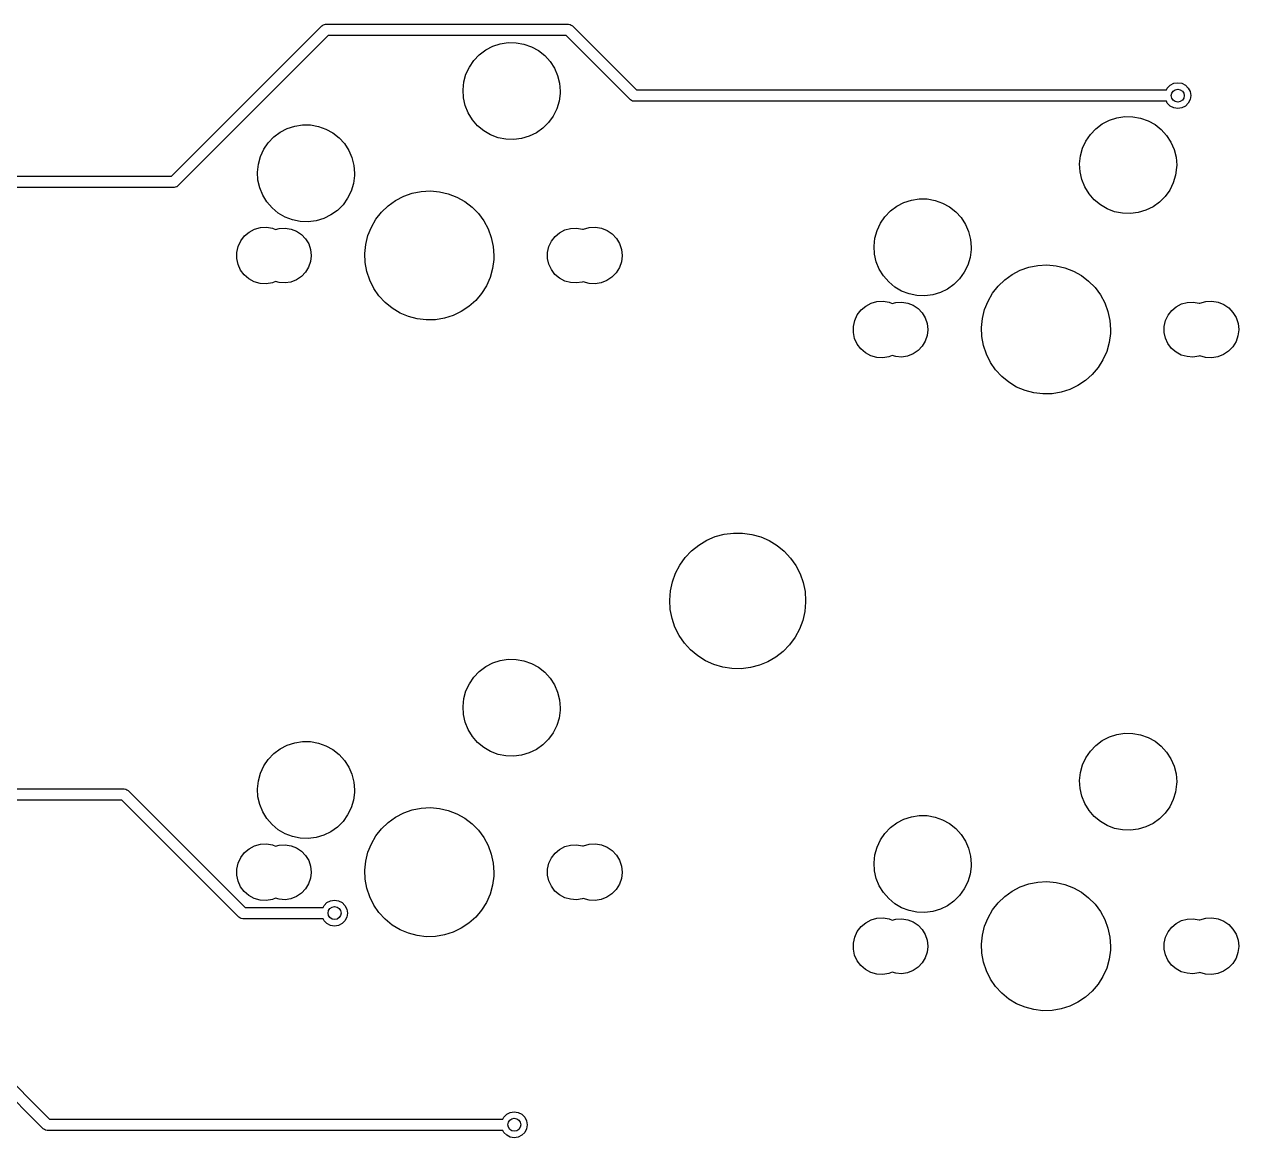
# Model space of a CAD drawing. Extents: x 52 to 375, y -138 to -43.
# Drawn here: x 317.93 to 355.45, y -88.47 to -54.07 of the extents above; entities that cross this region are included whole.
import ezdxf

# ---------------------------------------------------------------- set-up
doc = ezdxf.new("R2010")
doc.units = 0
doc.layers.add('BLACK', color=7, linetype='CONTINUOUS')

msp = doc.modelspace()

# ---------------------------------------------------------------- linework, layer by layer
at = {"layer": 'BLACK', "linetype": 'CONTINUOUS'}
for p, q in [((322.481, -58.7647), (327.123, -54.1225)), ((327.123, -54.1225), (327.158, -54.0956)), ((327.158, -54.0956), (327.163, -54.0942)), ((327.163, -54.0942), (327.166, -54.0911)), ((327.166, -54.0911), (327.202, -54.0822)), ((327.202, -54.0822), (327.238, -54.0714)), ((327.238, -54.0714), (327.243, -54.0723)), ((327.243, -54.0723), (327.247, -54.0712)), ((327.247, -54.0712), (334.747, -54.0712)), ((334.747, -54.0712), (334.791, -54.0767)), ((334.791, -54.0767), (334.795, -54.0789)), ((334.795, -54.0789), (334.8, -54.0792)), ((334.8, -54.0792), (334.832, -54.0985)), ((334.832, -54.0985), (334.864, -54.1161)), ((334.864, -54.1161), (334.867, -54.12)), ((334.867, -54.12), (334.871, -54.1225)), ((334.871, -54.1225), (336.849, -56.1001)), ((327.32, -54.4212), (322.677, -59.0634)), ((334.675, -54.4212), (327.32, -54.4212)), ((332.187, -54.8647), (332.405, -54.7512)), ((332.405, -54.7512), (332.639, -54.6748)), ((332.639, -54.6748), (332.882, -54.6377)), ((332.882, -54.6377), (333.127, -54.6407)), ((333.127, -54.6407), (333.369, -54.6838)), ((333.369, -54.6838), (333.601, -54.7658)), ((333.601, -54.7658), (333.816, -54.8846)), ((336.653, -56.3988), (334.675, -54.4212)), ((331.82, -55.19), (331.99, -55.0123)), ((331.99, -55.0123), (332.187, -54.8647)), ((333.816, -54.8846), (334.009, -55.037)), ((334.009, -55.037), (334.175, -55.2188)), ((331.578, -55.6161), (331.682, -55.3931)), ((331.682, -55.3931), (331.82, -55.19)), ((334.175, -55.2188), (334.308, -55.4252)), ((334.308, -55.4252), (334.406, -55.6506)), ((331.487, -56.0974), (331.513, -55.8529)), ((331.513, -55.8529), (331.578, -55.6161)), ((334.406, -55.6506), (334.466, -55.889)), ((334.466, -55.889), (334.486, -56.134)), ((353.334, -55.9515), (353.445, -55.8947)), ((353.445, -55.8947), (353.569, -55.8751)), ((353.569, -55.8751), (353.693, -55.8947)), ((353.693, -55.8947), (353.804, -55.9515)), ((331.501, -56.3428), (331.487, -56.0974)), ((334.484, -56.2073), (334.452, -56.451)), ((334.486, -56.134), (334.484, -56.2073)), ((336.849, -56.1001), (353.215, -56.1001)), ((353.215, -56.1001), (353.245, -56.04)), ((353.245, -56.04), (353.334, -55.9515)), ((353.804, -55.9515), (353.893, -56.04)), ((353.893, -56.04), (353.949, -56.1515)), ((353.949, -56.1515), (353.969, -56.2751)), ((353.969, -56.2751), (353.949, -56.3987)), ((331.555, -56.5826), (331.501, -56.3428)), ((331.647, -56.8103), (331.555, -56.5826)), ((334.452, -56.451), (334.381, -56.6862)), ((336.657, -56.4013), (336.653, -56.3988)), ((336.659, -56.4051), (336.657, -56.4013)), ((336.692, -56.4228), (336.659, -56.4051)), ((336.724, -56.4421), (336.692, -56.4228)), ((336.729, -56.4424), (336.724, -56.4421)), ((336.733, -56.4446), (336.729, -56.4424)), ((336.776, -56.4501), (336.733, -56.4446)), ((353.215, -56.4501), (336.776, -56.4501)), ((353.245, -56.5102), (353.215, -56.4501)), ((353.334, -56.5987), (353.245, -56.5102)), ((353.445, -56.6555), (353.334, -56.5987)), ((353.804, -56.5987), (353.693, -56.6555)), ((353.893, -56.5102), (353.804, -56.5987)), ((353.949, -56.3987), (353.893, -56.5102)), ((331.776, -57.0199), (331.647, -56.8103)), ((331.937, -57.2057), (331.776, -57.0199)), ((334.272, -56.9066), (334.129, -57.1062)), ((334.381, -56.6862), (334.272, -56.9066)), ((351.455, -57.0372), (351.689, -56.9608)), ((351.689, -56.9608), (351.932, -56.9237)), ((351.932, -56.9237), (352.177, -56.9267)), ((352.177, -56.9267), (352.419, -56.9698)), ((352.419, -56.9698), (352.651, -57.0518)), ((353.569, -56.6751), (353.445, -56.6555)), ((353.693, -56.6555), (353.569, -56.6751)), ((325.837, -57.4047), (326.055, -57.2912)), ((326.055, -57.2912), (326.289, -57.2148)), ((326.289, -57.2148), (326.532, -57.1777)), ((326.532, -57.1777), (326.777, -57.1807)), ((326.777, -57.1807), (327.019, -57.2238)), ((327.019, -57.2238), (327.251, -57.3058)), ((327.251, -57.3058), (327.466, -57.4246)), ((332.126, -57.3627), (331.937, -57.2057)), ((332.338, -57.4867), (332.126, -57.3627)), ((333.954, -57.2797), (333.754, -57.4224)), ((334.129, -57.1062), (333.954, -57.2797)), ((350.87, -57.476), (351.04, -57.2983)), ((351.04, -57.2983), (351.237, -57.1507)), ((351.237, -57.1507), (351.455, -57.0372)), ((352.651, -57.0518), (352.866, -57.1706)), ((352.866, -57.1706), (353.059, -57.323)), ((353.059, -57.323), (353.225, -57.5048)), ((325.332, -57.9331), (325.47, -57.73)), ((325.47, -57.73), (325.64, -57.5523)), ((325.64, -57.5523), (325.837, -57.4047)), ((327.466, -57.4246), (327.659, -57.577)), ((327.659, -57.577), (327.825, -57.7588)), ((327.825, -57.7588), (327.958, -57.9652)), ((332.568, -57.5744), (332.338, -57.4867)), ((332.809, -57.6234), (332.568, -57.5744)), ((333.054, -57.6325), (332.809, -57.6234)), ((333.298, -57.6012), (333.054, -57.6325)), ((333.534, -57.5306), (333.298, -57.6012)), ((333.754, -57.4224), (333.534, -57.5306)), ((350.628, -57.9021), (350.732, -57.6791)), ((350.732, -57.6791), (350.87, -57.476)), ((353.225, -57.5048), (353.358, -57.7112)), ((353.358, -57.7112), (353.456, -57.9366)), ((325.228, -58.1561), (325.332, -57.9331)), ((327.958, -57.9652), (328.056, -58.1906)), ((350.537, -58.3834), (350.563, -58.1389)), ((350.563, -58.1389), (350.628, -57.9021)), ((353.456, -57.9366), (353.516, -58.175)), ((325.137, -58.6374), (325.163, -58.3929)), ((325.163, -58.3929), (325.228, -58.1561)), ((328.056, -58.1906), (328.116, -58.429)), ((328.116, -58.429), (328.136, -58.674)), ((350.551, -58.6288), (350.537, -58.3834)), ((353.534, -58.4933), (353.502, -58.737)), ((353.516, -58.175), (353.536, -58.42)), ((353.536, -58.42), (353.534, -58.4933)), ((236.349, -58.7647), (322.481, -58.7647)), ((325.151, -58.8828), (325.137, -58.6374)), ((325.205, -59.1226), (325.151, -58.8828)), ((328.134, -58.7473), (328.102, -58.991)), ((328.136, -58.674), (328.134, -58.7473)), ((350.605, -58.8686), (350.551, -58.6288)), ((350.697, -59.0963), (350.605, -58.8686)), ((353.502, -58.737), (353.431, -58.9722)), ((322.554, -59.1147), (236.349, -59.1147)), ((322.558, -59.1136), (322.554, -59.1147)), ((322.563, -59.1145), (322.558, -59.1136)), ((322.598, -59.1037), (322.563, -59.1145)), ((322.635, -59.0948), (322.598, -59.1037)), ((322.638, -59.0917), (322.635, -59.0948)), ((322.643, -59.0903), (322.638, -59.0917)), ((322.677, -59.0634), (322.643, -59.0903)), ((325.297, -59.3503), (325.205, -59.1226)), ((328.031, -59.2262), (327.922, -59.4466)), ((328.102, -58.991), (328.031, -59.2262)), ((329.92, -59.2908), (330.196, -59.2358)), ((330.196, -59.2358), (330.478, -59.2203)), ((330.478, -59.2203), (330.758, -59.2446)), ((330.758, -59.2446), (331.032, -59.3082)), ((350.826, -59.3059), (350.697, -59.0963)), ((353.322, -59.1926), (353.179, -59.3922)), ((353.431, -58.9722), (353.322, -59.1926)), ((325.426, -59.5599), (325.297, -59.3503)), ((325.587, -59.7457), (325.426, -59.5599)), ((327.779, -59.6462), (327.604, -59.8197)), ((327.922, -59.4466), (327.779, -59.6462)), ((329.175, -59.6777), (329.404, -59.5139)), ((329.404, -59.5139), (329.654, -59.3841)), ((329.654, -59.3841), (329.92, -59.2908)), ((331.032, -59.3082), (331.295, -59.4099)), ((331.295, -59.4099), (331.541, -59.5475)), ((331.541, -59.5475), (331.765, -59.7184)), ((344.887, -59.6907), (345.105, -59.5772)), ((345.105, -59.5772), (345.339, -59.5008)), ((345.339, -59.5008), (345.582, -59.4637)), ((345.582, -59.4637), (345.827, -59.4667)), ((345.827, -59.4667), (346.069, -59.5098)), ((346.069, -59.5098), (346.301, -59.5918)), ((346.301, -59.5918), (346.516, -59.7106)), ((350.987, -59.4917), (350.826, -59.3059)), ((351.176, -59.6487), (350.987, -59.4917)), ((351.388, -59.7727), (351.176, -59.6487)), ((353.004, -59.5657), (352.804, -59.7084)), ((353.179, -59.3922), (353.004, -59.5657)), ((325.776, -59.9027), (325.587, -59.7457)), ((325.988, -60.0267), (325.776, -59.9027)), ((326.218, -60.1144), (325.988, -60.0267)), ((327.404, -59.9624), (327.184, -60.0706)), ((327.604, -59.8197), (327.404, -59.9624)), ((328.797, -60.0933), (328.971, -59.8721)), ((328.971, -59.8721), (329.175, -59.6777)), ((331.765, -59.7184), (331.962, -59.9191)), ((331.962, -59.9191), (332.13, -60.1456)), ((344.382, -60.2191), (344.52, -60.016)), ((344.52, -60.016), (344.69, -59.8383)), ((344.69, -59.8383), (344.887, -59.6907)), ((346.516, -59.7106), (346.709, -59.863)), ((346.709, -59.863), (346.875, -60.0448)), ((351.618, -59.8604), (351.388, -59.7727)), ((351.859, -59.9094), (351.618, -59.8604)), ((352.104, -59.9185), (351.859, -59.9094)), ((352.348, -59.8872), (352.104, -59.9185)), ((352.584, -59.8166), (352.348, -59.8872)), ((352.804, -59.7084), (352.584, -59.8166)), ((324.877, -60.4886), (325.044, -60.4004)), ((325.044, -60.4004), (325.226, -60.3503)), ((325.226, -60.3503), (325.415, -60.3404)), ((325.415, -60.3404), (325.602, -60.3712)), ((325.602, -60.3712), (325.692, -60.4075)), ((325.692, -60.4075), (325.81, -60.3749)), ((325.81, -60.3749), (325.994, -60.3653)), ((325.994, -60.3653), (326.175, -60.3953)), ((326.175, -60.3953), (326.345, -60.4635)), ((326.459, -60.1634), (326.218, -60.1144)), ((326.704, -60.1725), (326.459, -60.1634)), ((326.948, -60.1412), (326.704, -60.1725)), ((327.184, -60.0706), (326.948, -60.1412)), ((328.55, -60.5979), (328.656, -60.3368)), ((328.656, -60.3368), (328.797, -60.0933)), ((332.13, -60.1456), (332.263, -60.3935)), ((332.263, -60.3935), (332.361, -60.6577)), ((334.633, -60.4237), (334.81, -60.3749)), ((334.81, -60.3749), (334.994, -60.3653)), ((334.994, -60.3653), (335.175, -60.3953)), ((335.175, -60.3953), (335.197, -60.4042)), ((335.197, -60.4042), (335.204, -60.4004)), ((335.204, -60.4004), (335.386, -60.3503)), ((335.386, -60.3503), (335.575, -60.3404)), ((335.575, -60.3404), (335.762, -60.3712)), ((335.762, -60.3712), (335.937, -60.4414)), ((344.278, -60.4421), (344.382, -60.2191)), ((346.875, -60.0448), (347.008, -60.2512)), ((347.008, -60.2512), (347.106, -60.4766)), ((324.538, -60.932), (324.618, -60.7607)), ((324.618, -60.7607), (324.733, -60.6106)), ((324.733, -60.6106), (324.877, -60.4886)), ((326.345, -60.4635), (326.497, -60.5667)), ((326.497, -60.5667), (326.623, -60.7001)), ((326.623, -60.7001), (326.718, -60.8575)), ((328.482, -60.8712), (328.55, -60.5979)), ((332.361, -60.6577), (332.42, -60.9331)), ((334.142, -60.9401), (334.219, -60.7737)), ((334.219, -60.7737), (334.331, -60.6278)), ((334.331, -60.6278), (334.471, -60.5093)), ((334.471, -60.5093), (334.633, -60.4237)), ((335.937, -60.4414), (336.093, -60.5477)), ((336.093, -60.5477), (336.223, -60.685)), ((336.223, -60.685), (336.321, -60.847)), ((344.187, -60.9234), (344.213, -60.6789)), ((344.213, -60.6789), (344.278, -60.4421)), ((347.106, -60.4766), (347.166, -60.715)), ((347.166, -60.715), (347.186, -60.96)), ((324.496, -61.3055), (324.497, -61.1165)), ((324.497, -61.1165), (324.538, -60.932)), ((326.718, -60.8575), (326.776, -61.0315)), ((326.776, -61.0315), (326.796, -61.214)), ((328.453, -61.1514), (328.482, -60.8712)), ((328.464, -61.4328), (328.453, -61.1514)), ((332.42, -60.9331), (332.44, -61.214)), ((334.101, -61.1193), (334.142, -60.9401)), ((334.101, -61.3028), (334.101, -61.1193)), ((336.321, -60.847), (336.381, -61.0261)), ((336.381, -61.0261), (336.401, -61.214)), ((344.201, -61.1688), (344.187, -60.9234)), ((347.184, -61.0333), (347.152, -61.277)), ((347.186, -60.96), (347.184, -61.0333)), ((324.536, -61.4902), (324.496, -61.3055)), ((324.615, -61.662), (324.536, -61.4902)), ((326.775, -61.4023), (326.715, -61.5759)), ((326.796, -61.2199), (326.775, -61.4023)), ((326.796, -61.214), (326.796, -61.2199)), ((328.515, -61.7099), (328.464, -61.4328)), ((332.436, -61.3392), (332.399, -61.6183)), ((332.44, -61.214), (332.436, -61.3392)), ((334.14, -61.4823), (334.101, -61.3028)), ((334.216, -61.6492), (334.14, -61.4823)), ((336.379, -61.4079), (336.318, -61.5866)), ((336.401, -61.2201), (336.379, -61.4079)), ((336.401, -61.214), (336.401, -61.2201)), ((344.255, -61.4086), (344.201, -61.1688)), ((344.347, -61.6363), (344.255, -61.4086)), ((347.081, -61.5122), (346.972, -61.7326)), ((347.152, -61.277), (347.081, -61.5122)), ((348.97, -61.5768), (349.246, -61.5218)), ((349.246, -61.5218), (349.528, -61.5063)), ((349.528, -61.5063), (349.808, -61.5306)), ((349.808, -61.5306), (350.082, -61.5942)), ((324.728, -61.813), (324.615, -61.662)), ((324.872, -61.936), (324.728, -61.813)), ((326.493, -61.8651), (326.34, -61.9673)), ((326.62, -61.7326), (326.493, -61.8651)), ((326.715, -61.5759), (326.62, -61.7326)), ((328.604, -61.977), (328.515, -61.7099)), ((332.322, -61.8894), (332.208, -62.147)), ((332.399, -61.6183), (332.322, -61.8894)), ((334.327, -61.7959), (334.216, -61.6492)), ((334.466, -61.9153), (334.327, -61.7959)), ((336.089, -61.8843), (335.932, -61.9894)), ((336.219, -61.7479), (336.089, -61.8843)), ((336.318, -61.5866), (336.219, -61.7479)), ((344.476, -61.8459), (344.347, -61.6363)), ((344.637, -62.0317), (344.476, -61.8459)), ((346.972, -61.7326), (346.829, -61.9322)), ((348.225, -61.9637), (348.454, -61.7999)), ((348.454, -61.7999), (348.704, -61.6701)), ((348.704, -61.6701), (348.97, -61.5768)), ((350.082, -61.5942), (350.345, -61.6959)), ((350.345, -61.6959), (350.591, -61.8335)), ((350.591, -61.8335), (350.815, -62.0044)), ((325.038, -62.0253), (324.872, -61.936)), ((325.22, -62.0767), (325.038, -62.0253)), ((325.409, -62.088), (325.22, -62.0767)), ((325.596, -62.0584), (325.409, -62.088)), ((325.693, -62.0204), (325.596, -62.0584)), ((325.804, -62.0521), (325.693, -62.0204)), ((325.988, -62.063), (325.804, -62.0521)), ((326.169, -62.0343), (325.988, -62.063)), ((326.34, -61.9673), (326.169, -62.0343)), ((328.73, -62.229), (328.604, -61.977)), ((328.89, -62.4607), (328.73, -62.229)), ((332.208, -62.147), (332.059, -62.386)), ((334.628, -62.0021), (334.466, -61.9153)), ((334.804, -62.0521), (334.628, -62.0021)), ((334.988, -62.063), (334.804, -62.0521)), ((335.169, -62.0343), (334.988, -62.063)), ((335.196, -62.0238), (335.169, -62.0343)), ((335.198, -62.0253), (335.196, -62.0238)), ((335.38, -62.0767), (335.198, -62.0253)), ((335.569, -62.088), (335.38, -62.0767)), ((335.756, -62.0584), (335.569, -62.088)), ((335.932, -61.9894), (335.756, -62.0584)), ((344.826, -62.1887), (344.637, -62.0317)), ((345.038, -62.3127), (344.826, -62.1887)), ((346.454, -62.2484), (346.234, -62.3566)), ((346.654, -62.1057), (346.454, -62.2484)), ((346.829, -61.9322), (346.654, -62.1057)), ((347.847, -62.3793), (348.021, -62.1581)), ((348.021, -62.1581), (348.225, -61.9637)), ((350.815, -62.0044), (351.012, -62.2051)), ((351.012, -62.2051), (351.18, -62.4316)), ((329.081, -62.6675), (328.89, -62.4607)), ((331.878, -62.6016), (331.668, -62.7895)), ((332.059, -62.386), (331.878, -62.6016)), ((344.094, -62.6864), (344.276, -62.6363)), ((344.276, -62.6363), (344.465, -62.6264)), ((344.465, -62.6264), (344.652, -62.6572)), ((344.86, -62.6609), (345.044, -62.6513)), ((345.268, -62.4004), (345.038, -62.3127)), ((345.044, -62.6513), (345.225, -62.6813)), ((345.509, -62.4494), (345.268, -62.4004)), ((345.754, -62.4585), (345.509, -62.4494)), ((345.998, -62.4272), (345.754, -62.4585)), ((346.234, -62.3566), (345.998, -62.4272)), ((347.6, -62.8839), (347.706, -62.6228)), ((347.706, -62.6228), (347.847, -62.3793)), ((351.18, -62.4316), (351.313, -62.6795)), ((353.86, -62.6609), (354.044, -62.6513)), ((354.044, -62.6513), (354.225, -62.6813)), ((354.254, -62.6864), (354.436, -62.6363)), ((354.436, -62.6363), (354.625, -62.6264)), ((354.625, -62.6264), (354.812, -62.6572)), ((329.3, -62.8453), (329.081, -62.6675)), ((329.541, -62.9906), (329.3, -62.8453)), ((329.8, -63.1004), (329.541, -62.9906)), ((331.434, -62.946), (331.18, -63.0679)), ((331.668, -62.7895), (331.434, -62.946)), ((343.668, -63.0467), (343.783, -62.8966)), ((343.783, -62.8966), (343.927, -62.7746)), ((343.927, -62.7746), (344.094, -62.6864)), ((344.652, -62.6572), (344.742, -62.6935)), ((344.742, -62.6935), (344.86, -62.6609)), ((345.225, -62.6813), (345.395, -62.7495)), ((345.395, -62.7495), (345.547, -62.8527)), ((345.547, -62.8527), (345.673, -62.9861)), ((345.673, -62.9861), (345.768, -63.1435)), ((347.532, -63.1572), (347.6, -62.8839)), ((351.313, -62.6795), (351.411, -62.9437)), ((351.411, -62.9437), (351.47, -63.2191)), ((353.269, -63.0597), (353.381, -62.9138)), ((353.381, -62.9138), (353.521, -62.7953)), ((353.521, -62.7953), (353.683, -62.7097)), ((353.683, -62.7097), (353.86, -62.6609)), ((354.225, -62.6813), (354.247, -62.6902)), ((354.247, -62.6902), (354.254, -62.6864)), ((354.812, -62.6572), (354.987, -62.7274)), ((354.987, -62.7274), (355.143, -62.8337)), ((355.143, -62.8337), (355.273, -62.971)), ((355.273, -62.971), (355.371, -63.133)), ((330.073, -63.1726), (329.8, -63.1004)), ((330.352, -63.2057), (330.073, -63.1726)), ((330.634, -63.1991), (330.352, -63.2057)), ((330.912, -63.1528), (330.634, -63.1991)), ((331.18, -63.0679), (330.912, -63.1528)), ((343.546, -63.5915), (343.547, -63.4025)), ((343.547, -63.4025), (343.588, -63.218)), ((343.588, -63.218), (343.668, -63.0467)), ((345.768, -63.1435), (345.826, -63.3175)), ((345.826, -63.3175), (345.846, -63.5)), ((347.503, -63.4374), (347.532, -63.1572)), ((351.47, -63.2191), (351.49, -63.5)), ((353.151, -63.4053), (353.192, -63.2261)), ((353.151, -63.5888), (353.151, -63.4053)), ((353.192, -63.2261), (353.269, -63.0597)), ((355.371, -63.133), (355.431, -63.3121)), ((355.431, -63.3121), (355.451, -63.5)), ((343.586, -63.7762), (343.546, -63.5915)), ((343.665, -63.948), (343.586, -63.7762)), ((345.825, -63.6883), (345.765, -63.8619)), ((345.846, -63.5059), (345.825, -63.6883)), ((345.846, -63.5), (345.846, -63.5059)), ((347.514, -63.7188), (347.503, -63.4374)), ((347.565, -63.9959), (347.514, -63.7188)), ((351.486, -63.6252), (351.449, -63.9043)), ((351.49, -63.5), (351.486, -63.6252)), ((353.19, -63.7683), (353.151, -63.5888)), ((353.266, -63.9352), (353.19, -63.7683)), ((355.429, -63.6939), (355.368, -63.8726)), ((355.451, -63.5061), (355.429, -63.6939)), ((355.451, -63.5), (355.451, -63.5061)), ((343.778, -64.099), (343.665, -63.948)), ((343.922, -64.222), (343.778, -64.099)), ((345.543, -64.1511), (345.39, -64.2533)), ((345.67, -64.0186), (345.543, -64.1511)), ((345.765, -63.8619), (345.67, -64.0186)), ((347.654, -64.263), (347.565, -63.9959)), ((351.449, -63.9043), (351.372, -64.1754)), ((353.377, -64.0819), (353.266, -63.9352)), ((353.516, -64.2013), (353.377, -64.0819)), ((355.269, -64.0339), (355.139, -64.1703)), ((355.368, -63.8726), (355.269, -64.0339)), ((344.088, -64.3113), (343.922, -64.222)), ((344.27, -64.3627), (344.088, -64.3113)), ((344.459, -64.374), (344.27, -64.3627)), ((344.646, -64.3444), (344.459, -64.374)), ((344.743, -64.3064), (344.646, -64.3444)), ((344.854, -64.3381), (344.743, -64.3064)), ((345.038, -64.349), (344.854, -64.3381)), ((345.219, -64.3203), (345.038, -64.349)), ((345.39, -64.2533), (345.219, -64.3203)), ((347.78, -64.515), (347.654, -64.263)), ((347.94, -64.7467), (347.78, -64.515)), ((351.258, -64.433), (351.109, -64.672)), ((351.372, -64.1754), (351.258, -64.433)), ((353.678, -64.2881), (353.516, -64.2013)), ((353.854, -64.3381), (353.678, -64.2881)), ((354.038, -64.349), (353.854, -64.3381)), ((354.219, -64.3203), (354.038, -64.349)), ((354.246, -64.3098), (354.219, -64.3203)), ((354.248, -64.3113), (354.246, -64.3098)), ((354.43, -64.3627), (354.248, -64.3113)), ((354.619, -64.374), (354.43, -64.3627)), ((354.806, -64.3444), (354.619, -64.374)), ((354.982, -64.2754), (354.806, -64.3444)), ((355.139, -64.1703), (354.982, -64.2754)), ((348.131, -64.9535), (347.94, -64.7467)), ((350.928, -64.8876), (350.718, -65.0755)), ((351.109, -64.672), (350.928, -64.8876)), ((348.35, -65.1313), (348.131, -64.9535)), ((348.591, -65.2766), (348.35, -65.1313)), ((348.85, -65.3864), (348.591, -65.2766)), ((350.484, -65.232), (350.23, -65.3539)), ((350.718, -65.0755), (350.484, -65.232)), ((349.123, -65.4586), (348.85, -65.3864)), ((349.402, -65.4917), (349.123, -65.4586)), ((349.684, -65.4851), (349.402, -65.4917)), ((349.962, -65.4388), (349.684, -65.4851)), ((350.23, -65.3539), (349.962, -65.4388)), ((338.55, -70.3362), (338.773, -70.1576)), ((338.773, -70.1576), (339.018, -70.0109)), ((339.018, -70.0109), (339.281, -69.8988)), ((339.281, -69.8988), (339.556, -69.8234)), ((339.556, -69.8234), (339.839, -69.7861)), ((339.839, -69.7861), (340.125, -69.7876)), ((340.125, -69.7876), (340.408, -69.8279)), ((340.408, -69.8279), (340.683, -69.9061)), ((340.683, -69.9061), (340.944, -70.021)), ((340.944, -70.021), (341.188, -70.1702)), ((338.353, -70.5434), (338.55, -70.3362)), ((341.188, -70.1702), (341.409, -70.3512)), ((341.409, -70.3512), (341.603, -70.5604)), ((338.053, -71.0279), (338.186, -70.7754)), ((338.186, -70.7754), (338.353, -70.5434)), ((341.603, -70.5604), (341.767, -70.7941)), ((341.767, -70.7941), (341.898, -71.048)), ((337.955, -71.2961), (338.053, -71.0279)), ((341.898, -71.048), (341.994, -71.3173)), ((337.871, -71.86), (337.894, -71.5752)), ((337.894, -71.5752), (337.955, -71.2961)), ((341.994, -71.3173), (342.052, -71.597)), ((342.052, -71.597), (342.071, -71.882)), ((337.888, -72.1452), (337.871, -71.86)), ((342.071, -71.926), (342.045, -72.2105)), ((342.071, -71.882), (342.071, -71.926)), ((337.943, -72.4255), (337.888, -72.1452)), ((342.045, -72.2105), (341.982, -72.489)), ((338.035, -72.6958), (337.943, -72.4255)), ((338.164, -72.951), (338.035, -72.6958)), ((341.881, -72.7562), (341.744, -73.0072)), ((341.982, -72.489), (341.881, -72.7562)), ((338.325, -73.1864), (338.164, -72.951)), ((341.744, -73.0072), (341.575, -73.2375)), ((338.518, -73.3977), (338.325, -73.1864)), ((338.737, -73.5809), (338.518, -73.3977)), ((341.376, -73.4426), (341.152, -73.6189)), ((341.575, -73.2375), (341.376, -73.4426)), ((332.187, -73.9147), (332.405, -73.8012)), ((332.405, -73.8012), (332.639, -73.7248)), ((332.639, -73.7248), (332.882, -73.6877)), ((332.882, -73.6877), (333.127, -73.6907)), ((333.127, -73.6907), (333.369, -73.7338)), ((333.369, -73.7338), (333.601, -73.8158)), ((333.601, -73.8158), (333.816, -73.9346)), ((338.979, -73.7327), (338.737, -73.5809)), ((339.239, -73.8503), (338.979, -73.7327)), ((339.513, -73.9314), (339.239, -73.8503)), ((340.641, -73.8723), (340.365, -73.9448)), ((340.905, -73.763), (340.641, -73.8723)), ((341.152, -73.6189), (340.905, -73.763)), ((331.682, -74.4431), (331.82, -74.24)), ((331.82, -74.24), (331.99, -74.0623)), ((331.99, -74.0623), (332.187, -73.9147)), ((333.816, -73.9346), (334.009, -74.087)), ((334.009, -74.087), (334.175, -74.2688)), ((334.175, -74.2688), (334.308, -74.4752)), ((339.795, -73.9746), (339.513, -73.9314)), ((340.081, -73.9791), (339.795, -73.9746)), ((340.365, -73.9448), (340.081, -73.9791)), ((331.578, -74.6661), (331.682, -74.4431)), ((334.308, -74.4752), (334.406, -74.7006)), ((331.487, -75.1474), (331.513, -74.9029)), ((331.513, -74.9029), (331.578, -74.6661)), ((334.406, -74.7006), (334.466, -74.939)), ((334.466, -74.939), (334.486, -75.184)), ((331.501, -75.3928), (331.487, -75.1474)), ((331.555, -75.6326), (331.501, -75.3928)), ((334.484, -75.2573), (334.452, -75.501)), ((334.486, -75.184), (334.484, -75.2573)), ((331.647, -75.8603), (331.555, -75.6326)), ((334.381, -75.7362), (334.272, -75.9566)), ((334.452, -75.501), (334.381, -75.7362)), ((331.776, -76.0699), (331.647, -75.8603)), ((331.937, -76.2557), (331.776, -76.0699)), ((334.129, -76.1562), (333.954, -76.3297)), ((334.272, -75.9566), (334.129, -76.1562)), ((351.237, -76.2007), (351.455, -76.0872)), ((351.455, -76.0872), (351.689, -76.0108)), ((351.689, -76.0108), (351.932, -75.9737)), ((351.932, -75.9737), (352.177, -75.9767)), ((352.177, -75.9767), (352.419, -76.0198)), ((352.419, -76.0198), (352.651, -76.1018)), ((352.651, -76.1018), (352.866, -76.2206)), ((325.64, -76.6023), (325.837, -76.4547)), ((325.837, -76.4547), (326.055, -76.3412)), ((326.055, -76.3412), (326.289, -76.2648)), ((326.289, -76.2648), (326.532, -76.2277)), ((326.532, -76.2277), (326.777, -76.2307)), ((326.777, -76.2307), (327.019, -76.2738)), ((327.019, -76.2738), (327.251, -76.3558)), ((327.251, -76.3558), (327.466, -76.4746)), ((327.466, -76.4746), (327.659, -76.627)), ((332.126, -76.4127), (331.937, -76.2557)), ((332.338, -76.5367), (332.126, -76.4127)), ((332.568, -76.6244), (332.338, -76.5367)), ((333.754, -76.4724), (333.534, -76.5806)), ((333.954, -76.3297), (333.754, -76.4724)), ((350.732, -76.7291), (350.87, -76.526)), ((350.87, -76.526), (351.04, -76.3483)), ((351.04, -76.3483), (351.237, -76.2007)), ((352.866, -76.2206), (353.059, -76.373)), ((353.059, -76.373), (353.225, -76.5548)), ((325.332, -76.9831), (325.47, -76.78)), ((325.47, -76.78), (325.64, -76.6023)), ((327.659, -76.627), (327.825, -76.8088)), ((327.825, -76.8088), (327.958, -77.0152)), ((332.809, -76.6734), (332.568, -76.6244)), ((333.054, -76.6825), (332.809, -76.6734)), ((333.298, -76.6512), (333.054, -76.6825)), ((333.534, -76.5806), (333.298, -76.6512)), ((350.628, -76.9521), (350.732, -76.7291)), ((353.225, -76.5548), (353.358, -76.7612)), ((353.358, -76.7612), (353.456, -76.9866)), ((325.163, -77.4429), (325.228, -77.2061)), ((325.228, -77.2061), (325.332, -76.9831)), ((327.958, -77.0152), (328.056, -77.2406)), ((328.056, -77.2406), (328.116, -77.479)), ((350.537, -77.4334), (350.563, -77.1889)), ((350.563, -77.1889), (350.628, -76.9521)), ((353.456, -76.9866), (353.516, -77.225)), ((353.516, -77.225), (353.536, -77.47)), ((325.137, -77.6874), (325.163, -77.4429)), ((328.116, -77.479), (328.136, -77.724)), ((350.551, -77.6788), (350.537, -77.4334)), ((353.534, -77.5433), (353.502, -77.787)), ((353.536, -77.47), (353.534, -77.5433)), ((248.482, -77.6927), (321.021, -77.6927)), ((321.021, -77.6927), (321.065, -77.6982)), ((321.065, -77.6982), (321.069, -77.7004)), ((321.069, -77.7004), (321.074, -77.7007)), ((321.074, -77.7007), (321.105, -77.72)), ((321.105, -77.72), (321.138, -77.7377)), ((321.138, -77.7377), (321.141, -77.7415)), ((321.141, -77.7415), (321.145, -77.744)), ((321.145, -77.744), (324.753, -81.352)), ((325.151, -77.9328), (325.137, -77.6874)), ((325.205, -78.1726), (325.151, -77.9328)), ((328.134, -77.7973), (328.102, -78.041)), ((328.136, -77.724), (328.134, -77.7973)), ((350.605, -77.9186), (350.551, -77.6788)), ((350.697, -78.1463), (350.605, -77.9186)), ((353.431, -78.0222), (353.322, -78.2426)), ((353.502, -77.787), (353.431, -78.0222)), ((320.949, -78.0427), (248.41, -78.0427)), ((324.557, -81.6507), (320.949, -78.0427)), ((325.297, -78.4003), (325.205, -78.1726)), ((325.426, -78.6099), (325.297, -78.4003)), ((328.031, -78.2762), (327.922, -78.4966)), ((328.102, -78.041), (328.031, -78.2762)), ((329.654, -78.4341), (329.92, -78.3408)), ((329.92, -78.3408), (330.196, -78.2858)), ((330.196, -78.2858), (330.478, -78.2703)), ((330.478, -78.2703), (330.758, -78.2946)), ((330.758, -78.2946), (331.032, -78.3582)), ((331.032, -78.3582), (331.295, -78.4599)), ((350.826, -78.3559), (350.697, -78.1463)), ((350.987, -78.5417), (350.826, -78.3559)), ((353.322, -78.2426), (353.179, -78.4422)), ((325.587, -78.7957), (325.426, -78.6099)), ((327.779, -78.6962), (327.604, -78.8697)), ((327.922, -78.4966), (327.779, -78.6962)), ((328.971, -78.9221), (329.175, -78.7277)), ((329.175, -78.7277), (329.404, -78.5639)), ((329.404, -78.5639), (329.654, -78.4341)), ((331.295, -78.4599), (331.541, -78.5975)), ((331.541, -78.5975), (331.765, -78.7684)), ((331.765, -78.7684), (331.962, -78.9691)), ((344.69, -78.8883), (344.887, -78.7407)), ((344.887, -78.7407), (345.105, -78.6272)), ((345.105, -78.6272), (345.339, -78.5508)), ((345.339, -78.5508), (345.582, -78.5137)), ((345.582, -78.5137), (345.827, -78.5167)), ((345.827, -78.5167), (346.069, -78.5598)), ((346.069, -78.5598), (346.301, -78.6418)), ((346.301, -78.6418), (346.516, -78.7606)), ((346.516, -78.7606), (346.709, -78.913)), ((351.176, -78.6987), (350.987, -78.5417)), ((351.388, -78.8227), (351.176, -78.6987)), ((352.804, -78.7584), (352.584, -78.8666)), ((353.004, -78.6157), (352.804, -78.7584)), ((353.179, -78.4422), (353.004, -78.6157)), ((325.776, -78.9527), (325.587, -78.7957)), ((325.988, -79.0767), (325.776, -78.9527)), ((326.218, -79.1644), (325.988, -79.0767)), ((326.459, -79.2134), (326.218, -79.1644)), ((327.184, -79.1206), (326.948, -79.1912)), ((327.404, -79.0124), (327.184, -79.1206)), ((327.604, -78.8697), (327.404, -79.0124)), ((328.656, -79.3868), (328.797, -79.1433)), ((328.797, -79.1433), (328.971, -78.9221)), ((331.962, -78.9691), (332.13, -79.1956)), ((344.382, -79.2691), (344.52, -79.066)), ((344.52, -79.066), (344.69, -78.8883)), ((346.709, -78.913), (346.875, -79.0948)), ((346.875, -79.0948), (347.008, -79.3012)), ((351.618, -78.9104), (351.388, -78.8227)), ((351.859, -78.9594), (351.618, -78.9104)), ((352.104, -78.9685), (351.859, -78.9594)), ((352.348, -78.9372), (352.104, -78.9685)), ((352.584, -78.8666), (352.348, -78.9372)), ((324.733, -79.6606), (324.877, -79.5386)), ((324.877, -79.5386), (325.044, -79.4504)), ((325.044, -79.4504), (325.226, -79.4003)), ((325.226, -79.4003), (325.415, -79.3904)), ((325.415, -79.3904), (325.602, -79.4212)), ((325.602, -79.4212), (325.692, -79.4575)), ((325.692, -79.4575), (325.81, -79.4249)), ((325.81, -79.4249), (325.994, -79.4153)), ((325.994, -79.4153), (326.175, -79.4453)), ((326.175, -79.4453), (326.345, -79.5135)), ((326.345, -79.5135), (326.497, -79.6167)), ((326.704, -79.2225), (326.459, -79.2134)), ((326.948, -79.1912), (326.704, -79.2225)), ((328.55, -79.6479), (328.656, -79.3868)), ((332.13, -79.1956), (332.263, -79.4435)), ((332.263, -79.4435), (332.361, -79.7077)), ((334.471, -79.5593), (334.633, -79.4737)), ((334.633, -79.4737), (334.81, -79.4249)), ((334.81, -79.4249), (334.994, -79.4153)), ((334.994, -79.4153), (335.175, -79.4453)), ((335.175, -79.4453), (335.197, -79.4542)), ((335.197, -79.4542), (335.204, -79.4504)), ((335.204, -79.4504), (335.386, -79.4003)), ((335.386, -79.4003), (335.575, -79.3904)), ((335.575, -79.3904), (335.762, -79.4212)), ((335.762, -79.4212), (335.937, -79.4914)), ((335.937, -79.4914), (336.093, -79.5977)), ((344.213, -79.7289), (344.278, -79.4921)), ((344.278, -79.4921), (344.382, -79.2691)), ((347.008, -79.3012), (347.106, -79.5266)), ((347.106, -79.5266), (347.166, -79.765)), ((324.538, -79.982), (324.618, -79.8107)), ((324.618, -79.8107), (324.733, -79.6606)), ((326.497, -79.6167), (326.623, -79.7501)), ((326.623, -79.7501), (326.718, -79.9075)), ((326.718, -79.9075), (326.776, -80.0815)), ((328.482, -79.9212), (328.55, -79.6479)), ((332.361, -79.7077), (332.42, -79.9831)), ((334.142, -79.9901), (334.219, -79.8237)), ((334.219, -79.8237), (334.331, -79.6778)), ((334.331, -79.6778), (334.471, -79.5593)), ((336.093, -79.5977), (336.223, -79.735)), ((336.223, -79.735), (336.321, -79.897)), ((336.321, -79.897), (336.381, -80.0761)), ((344.187, -79.9734), (344.213, -79.7289)), ((347.166, -79.765), (347.186, -80.01)), ((324.496, -80.3555), (324.497, -80.1665)), ((324.497, -80.1665), (324.538, -79.982)), ((326.796, -80.2699), (326.775, -80.4523)), ((326.776, -80.0815), (326.796, -80.264)), ((326.796, -80.264), (326.796, -80.2699)), ((328.453, -80.2014), (328.482, -79.9212)), ((328.464, -80.4828), (328.453, -80.2014)), ((332.42, -79.9831), (332.44, -80.264)), ((332.44, -80.264), (332.436, -80.3892)), ((334.101, -80.1693), (334.142, -79.9901)), ((334.101, -80.3528), (334.101, -80.1693)), ((336.401, -80.2701), (336.379, -80.4579)), ((336.381, -80.0761), (336.401, -80.264)), ((336.401, -80.264), (336.401, -80.2701)), ((344.201, -80.2188), (344.187, -79.9734)), ((344.255, -80.4586), (344.201, -80.2188)), ((347.184, -80.0833), (347.152, -80.327)), ((347.186, -80.01), (347.184, -80.0833)), ((324.536, -80.5402), (324.496, -80.3555)), ((324.615, -80.712), (324.536, -80.5402)), ((326.715, -80.6259), (326.62, -80.7826)), ((326.775, -80.4523), (326.715, -80.6259)), ((328.515, -80.7599), (328.464, -80.4828)), ((332.436, -80.3892), (332.399, -80.6683)), ((334.14, -80.5323), (334.101, -80.3528)), ((334.216, -80.6992), (334.14, -80.5323)), ((336.318, -80.6366), (336.219, -80.7979)), ((336.379, -80.4579), (336.318, -80.6366)), ((344.347, -80.6863), (344.255, -80.4586)), ((347.081, -80.5622), (346.972, -80.7826)), ((347.152, -80.327), (347.081, -80.5622)), ((348.704, -80.7201), (348.97, -80.6268)), ((348.97, -80.6268), (349.246, -80.5718)), ((349.246, -80.5718), (349.528, -80.5563)), ((349.528, -80.5563), (349.808, -80.5806)), ((349.808, -80.5806), (350.082, -80.6442)), ((350.082, -80.6442), (350.345, -80.7459)), ((324.728, -80.863), (324.615, -80.712)), ((324.872, -80.986), (324.728, -80.863)), ((325.038, -81.0753), (324.872, -80.986)), ((326.34, -81.0173), (326.169, -81.0843)), ((326.493, -80.9151), (326.34, -81.0173)), ((326.62, -80.7826), (326.493, -80.9151)), ((328.604, -81.027), (328.515, -80.7599)), ((328.73, -81.279), (328.604, -81.027)), ((332.322, -80.9394), (332.208, -81.197)), ((332.399, -80.6683), (332.322, -80.9394)), ((334.327, -80.8459), (334.216, -80.6992)), ((334.466, -80.9653), (334.327, -80.8459)), ((334.628, -81.0521), (334.466, -80.9653)), ((335.932, -81.0394), (335.756, -81.1084)), ((336.089, -80.9343), (335.932, -81.0394)), ((336.219, -80.7979), (336.089, -80.9343)), ((344.476, -80.8959), (344.347, -80.6863)), ((344.637, -81.0817), (344.476, -80.8959)), ((346.829, -80.9822), (346.654, -81.1557)), ((346.972, -80.7826), (346.829, -80.9822)), ((348.021, -81.2081), (348.225, -81.0137)), ((348.225, -81.0137), (348.454, -80.8499)), ((348.454, -80.8499), (348.704, -80.7201)), ((350.345, -80.7459), (350.591, -80.8835)), ((350.591, -80.8835), (350.815, -81.0544)), ((324.753, -81.352), (327.162, -81.352)), ((325.22, -81.1267), (325.038, -81.0753)), ((325.409, -81.138), (325.22, -81.1267)), ((325.596, -81.1084), (325.409, -81.138)), ((325.693, -81.0704), (325.596, -81.1084)), ((325.804, -81.1021), (325.693, -81.0704)), ((325.988, -81.113), (325.804, -81.1021)), ((326.169, -81.0843), (325.988, -81.113)), ((327.162, -81.352), (327.193, -81.2919)), ((327.193, -81.2919), (327.281, -81.2034)), ((327.281, -81.2034), (327.393, -81.1466)), ((327.393, -81.1466), (327.517, -81.127)), ((327.517, -81.127), (327.64, -81.1466)), ((327.64, -81.1466), (327.752, -81.2034)), ((327.752, -81.2034), (327.84, -81.2919)), ((327.84, -81.2919), (327.897, -81.4034)), ((327.897, -81.4034), (327.917, -81.527)), ((328.89, -81.5107), (328.73, -81.279)), ((332.208, -81.197), (332.059, -81.436)), ((334.804, -81.1021), (334.628, -81.0521)), ((334.988, -81.113), (334.804, -81.1021)), ((335.169, -81.0843), (334.988, -81.113)), ((335.196, -81.0738), (335.169, -81.0843)), ((335.198, -81.0753), (335.196, -81.0738)), ((335.38, -81.1267), (335.198, -81.0753)), ((335.569, -81.138), (335.38, -81.1267)), ((335.756, -81.1084), (335.569, -81.138)), ((344.826, -81.2387), (344.637, -81.0817)), ((345.038, -81.3627), (344.826, -81.2387)), ((345.268, -81.4504), (345.038, -81.3627)), ((346.234, -81.4066), (345.998, -81.4772)), ((346.454, -81.2984), (346.234, -81.4066)), ((346.654, -81.1557), (346.454, -81.2984)), ((347.847, -81.4293), (348.021, -81.2081)), ((350.815, -81.0544), (351.012, -81.2551)), ((351.012, -81.2551), (351.18, -81.4816)), ((324.561, -81.6532), (324.557, -81.6507)), ((324.563, -81.657), (324.561, -81.6532)), ((324.596, -81.6747), (324.563, -81.657)), ((324.628, -81.694), (324.596, -81.6747)), ((324.633, -81.6943), (324.628, -81.694)), ((324.637, -81.6965), (324.633, -81.6943)), ((324.68, -81.702), (324.637, -81.6965)), ((327.162, -81.702), (324.68, -81.702)), ((327.193, -81.7621), (327.162, -81.702)), ((327.281, -81.8506), (327.193, -81.7621)), ((327.84, -81.7621), (327.752, -81.8506)), ((327.897, -81.6506), (327.84, -81.7621)), ((327.917, -81.527), (327.897, -81.6506)), ((329.081, -81.7175), (328.89, -81.5107)), ((329.3, -81.8953), (329.081, -81.7175)), ((331.878, -81.6516), (331.668, -81.8395)), ((332.059, -81.436), (331.878, -81.6516)), ((343.927, -81.8246), (344.094, -81.7364)), ((344.094, -81.7364), (344.276, -81.6863)), ((344.276, -81.6863), (344.465, -81.6764)), ((344.465, -81.6764), (344.652, -81.7072)), ((344.652, -81.7072), (344.742, -81.7435)), ((344.742, -81.7435), (344.86, -81.7109)), ((344.86, -81.7109), (345.044, -81.7013)), ((345.044, -81.7013), (345.225, -81.7313)), ((345.225, -81.7313), (345.395, -81.7995)), ((345.509, -81.4994), (345.268, -81.4504)), ((345.754, -81.5085), (345.509, -81.4994)), ((345.998, -81.4772), (345.754, -81.5085)), ((347.6, -81.9339), (347.706, -81.6728)), ((347.706, -81.6728), (347.847, -81.4293)), ((351.18, -81.4816), (351.313, -81.7295)), ((351.313, -81.7295), (351.411, -81.9937)), ((353.521, -81.8453), (353.683, -81.7597)), ((353.683, -81.7597), (353.86, -81.7109)), ((353.86, -81.7109), (354.044, -81.7013)), ((354.044, -81.7013), (354.225, -81.7313)), ((354.225, -81.7313), (354.247, -81.7402)), ((354.247, -81.7402), (354.254, -81.7364)), ((354.254, -81.7364), (354.436, -81.6863)), ((354.436, -81.6863), (354.625, -81.6764)), ((354.625, -81.6764), (354.812, -81.7072)), ((354.812, -81.7072), (354.987, -81.7774)), ((354.987, -81.7774), (355.143, -81.8837)), ((327.393, -81.9074), (327.281, -81.8506)), ((327.517, -81.927), (327.393, -81.9074)), ((327.64, -81.9074), (327.517, -81.927)), ((327.752, -81.8506), (327.64, -81.9074)), ((329.541, -82.0406), (329.3, -81.8953)), ((329.8, -82.1504), (329.541, -82.0406)), ((330.073, -82.2226), (329.8, -82.1504)), ((331.18, -82.1179), (330.912, -82.2028)), ((331.434, -81.996), (331.18, -82.1179)), ((331.668, -81.8395), (331.434, -81.996)), ((343.588, -82.268), (343.668, -82.0967)), ((343.668, -82.0967), (343.783, -81.9466)), ((343.783, -81.9466), (343.927, -81.8246)), ((345.395, -81.7995), (345.547, -81.9027)), ((345.547, -81.9027), (345.673, -82.0361)), ((345.673, -82.0361), (345.768, -82.1935)), ((347.532, -82.2072), (347.6, -81.9339)), ((351.411, -81.9937), (351.47, -82.2691)), ((353.192, -82.2761), (353.269, -82.1097)), ((353.269, -82.1097), (353.381, -81.9638)), ((353.381, -81.9638), (353.521, -81.8453)), ((355.143, -81.8837), (355.273, -82.021)), ((355.273, -82.021), (355.371, -82.183)), ((330.352, -82.2557), (330.073, -82.2226)), ((330.634, -82.2491), (330.352, -82.2557)), ((330.912, -82.2028), (330.634, -82.2491)), ((343.546, -82.6415), (343.547, -82.4525)), ((343.547, -82.4525), (343.588, -82.268)), ((345.768, -82.1935), (345.826, -82.3675)), ((345.826, -82.3675), (345.846, -82.55)), ((347.503, -82.4874), (347.532, -82.2072)), ((347.514, -82.7688), (347.503, -82.4874)), ((351.47, -82.2691), (351.49, -82.55)), ((353.151, -82.4553), (353.192, -82.2761)), ((353.151, -82.6388), (353.151, -82.4553)), ((355.371, -82.183), (355.431, -82.3621)), ((355.431, -82.3621), (355.451, -82.55)), ((343.586, -82.8262), (343.546, -82.6415)), ((343.665, -82.998), (343.586, -82.8262)), ((345.765, -82.9119), (345.67, -83.0686)), ((345.825, -82.7383), (345.765, -82.9119)), ((345.846, -82.5559), (345.825, -82.7383)), ((345.846, -82.55), (345.846, -82.5559)), ((347.565, -83.0459), (347.514, -82.7688)), ((351.486, -82.6752), (351.449, -82.9543)), ((351.49, -82.55), (351.486, -82.6752)), ((353.19, -82.8183), (353.151, -82.6388)), ((353.266, -82.9852), (353.19, -82.8183)), ((355.429, -82.7439), (355.368, -82.9226)), ((355.451, -82.5561), (355.429, -82.7439)), ((355.451, -82.55), (355.451, -82.5561)), ((343.778, -83.149), (343.665, -82.998)), ((343.922, -83.272), (343.778, -83.149)), ((344.088, -83.3613), (343.922, -83.272)), ((345.543, -83.2011), (345.39, -83.3033)), ((345.67, -83.0686), (345.543, -83.2011)), ((347.654, -83.313), (347.565, -83.0459)), ((351.372, -83.2254), (351.258, -83.483)), ((351.449, -82.9543), (351.372, -83.2254)), ((353.377, -83.1319), (353.266, -82.9852)), ((353.516, -83.2513), (353.377, -83.1319)), ((353.678, -83.3381), (353.516, -83.2513)), ((355.139, -83.2203), (354.982, -83.3254)), ((355.269, -83.0839), (355.139, -83.2203)), ((355.368, -82.9226), (355.269, -83.0839)), ((344.27, -83.4127), (344.088, -83.3613)), ((344.459, -83.424), (344.27, -83.4127)), ((344.646, -83.3944), (344.459, -83.424)), ((344.743, -83.3564), (344.646, -83.3944)), ((344.854, -83.3881), (344.743, -83.3564)), ((345.038, -83.399), (344.854, -83.3881)), ((345.219, -83.3703), (345.038, -83.399)), ((345.39, -83.3033), (345.219, -83.3703)), ((347.78, -83.565), (347.654, -83.313)), ((347.94, -83.7967), (347.78, -83.565)), ((351.258, -83.483), (351.109, -83.722)), ((353.854, -83.3881), (353.678, -83.3381)), ((354.038, -83.399), (353.854, -83.3881)), ((354.219, -83.3703), (354.038, -83.399)), ((354.246, -83.3598), (354.219, -83.3703)), ((354.248, -83.3613), (354.246, -83.3598)), ((354.43, -83.4127), (354.248, -83.3613)), ((354.619, -83.424), (354.43, -83.4127)), ((354.806, -83.3944), (354.619, -83.424)), ((354.982, -83.3254), (354.806, -83.3944)), ((348.131, -84.0035), (347.94, -83.7967)), ((348.35, -84.1813), (348.131, -84.0035)), ((350.928, -83.9376), (350.718, -84.1255)), ((351.109, -83.722), (350.928, -83.9376)), ((318.513, -88.1897), (314.705, -84.3817)), ((314.952, -84.1342), (318.709, -87.891)), ((348.591, -84.3266), (348.35, -84.1813)), ((348.85, -84.4364), (348.591, -84.3266)), ((350.23, -84.4039), (349.962, -84.4888)), ((350.484, -84.282), (350.23, -84.4039)), ((350.718, -84.1255), (350.484, -84.282)), ((349.123, -84.5086), (348.85, -84.4364)), ((349.402, -84.5417), (349.123, -84.5086)), ((349.684, -84.5351), (349.402, -84.5417)), ((349.962, -84.4888), (349.684, -84.5351)), ((332.747, -87.8309), (332.836, -87.7424)), ((332.836, -87.7424), (332.947, -87.6856)), ((332.947, -87.6856), (333.071, -87.666)), ((333.071, -87.666), (333.195, -87.6856)), ((333.195, -87.6856), (333.306, -87.7424)), ((333.306, -87.7424), (333.395, -87.8309)), ((318.709, -87.891), (332.717, -87.891)), ((332.717, -87.891), (332.747, -87.8309)), ((333.395, -87.8309), (333.451, -87.9424)), ((333.451, -87.9424), (333.471, -88.066)), ((333.471, -88.066), (333.451, -88.1896)), ((318.517, -88.1922), (318.513, -88.1897)), ((318.519, -88.196), (318.517, -88.1922)), ((318.552, -88.2137), (318.519, -88.196)), ((318.584, -88.233), (318.552, -88.2137)), ((318.589, -88.2333), (318.584, -88.233)), ((318.593, -88.2355), (318.589, -88.2333)), ((318.637, -88.241), (318.593, -88.2355)), ((332.717, -88.241), (318.637, -88.241)), ((332.747, -88.3011), (332.717, -88.241)), ((332.836, -88.3896), (332.747, -88.3011)), ((332.947, -88.4464), (332.836, -88.3896)), ((333.071, -88.466), (332.947, -88.4464)), ((333.195, -88.4464), (333.071, -88.466)), ((333.306, -88.3896), (333.195, -88.4464)), ((333.395, -88.3011), (333.306, -88.3896)), ((333.451, -88.1896), (333.395, -88.3011))]:
    msp.add_line(p, q, dxfattribs=at)
at = {"layer": 'BLACK'}
for centre in [(353.569, -56.2751), (327.517, -81.527), (333.071, -88.066)]:
    msp.add_circle(centre, 0.2, dxfattribs=at)

doc.saveas('drawing.dxf')
